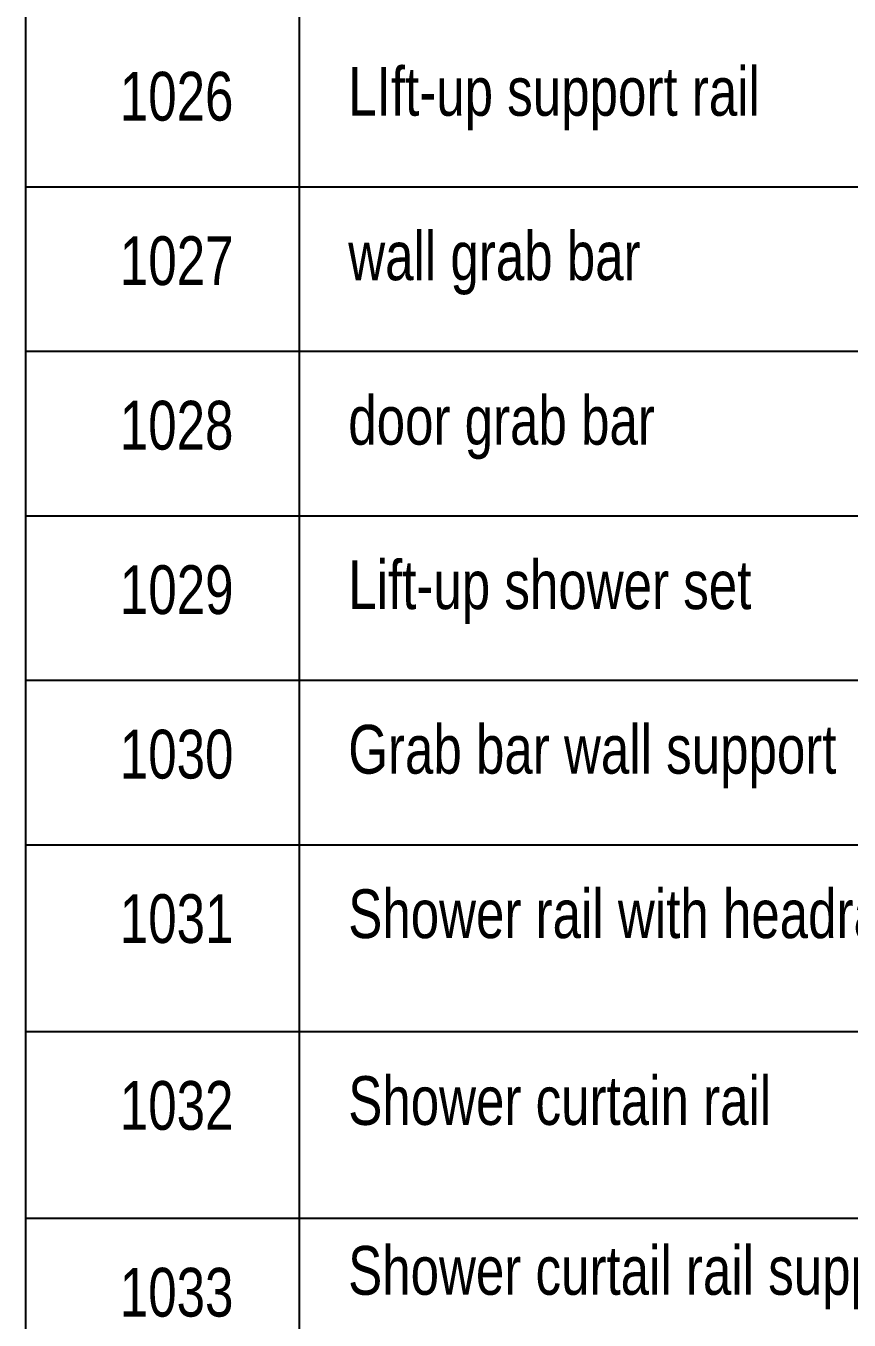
# Model space of a CAD drawing. Header units: inches. Extents: x 193287 to 241687, y 437648 to 550079.
# Drawn here: x 232823 to 233668, y 465410 to 466737 of the extents above; entities that cross this region are included whole.
import ezdxf

# ---------------------------------------------------------------- set-up
doc = ezdxf.new("R2010")
doc.units = ezdxf.units.IN
doc.header["$MEASUREMENT"] = 0
for name, color, linetype in [('CQ SPOT DETAIL DIMENSION', 9, 'Continuous'), ('CQ text label', 3, 'Continuous'), ('CQ-legend tex box', 3, 'Continuous')]:
    doc.layers.add(name, color=color, linetype=linetype)
doc.styles.add('DIM 50', font='romans.shx', dxfattribs={"width": 0.75, "height": 100})

# ---------------------------------------------------------------- blocks, each defined once
blk = doc.blocks.new('SMDS')
at = {"layer": 'CQ-legend tex box'}
for p, q in [((383496.2, 485021.9), (383496.2, 478623.5)), ((383215.9, 480375.8), (384528, 480375.8)), ((383215.9, 480207.1), (384528, 480207.1)), ((383215.9, 480038.4), (384528, 480038.4)), ((383215.9, 479869.7), (384528, 479869.7)), ((383215.9, 479701), (384528, 479701)), ((383215.9, 479509.4), (384528, 479509.4)), ((383215.9, 479317.8), (384528, 479317.8))]:
    blk.add_line(p, q, dxfattribs=at)
blk.add_lwpolyline([(383215.9, 485200), (384527.9, 485200), (384527.9, 478623.5), (383215.9, 478623.5)], close=True, dxfattribs=at)
at = {"layer": 'CQ text label', "ltscale": 1000, "char_height": 50, "width": 946.817, "attachment_point": 1, "style": 'DIM 50'}
for s, insert in [('{\\fArial|b0|i0|c0|p34;LIft-up support rail}', (383546.5, 480498.7)), ('{\\fArial|b0|i0|c0|p34;1026}', (383312.2, 480493.7)), ('{\\fArial|b0|i0|c0|p34;wall grab bar}', (383546.5, 480330)), ('{\\fArial|b0|i0|c0|p34;1027}', (383312.3, 480325)), ('{\\fArial|b0|i0|c0|p34;1028}', (383312.2, 480156.3)), ('{\\fArial|b0|i0|c0|p34;door grab bar}', (383546.5, 480161.3)), ('{\\fArial|b0|i0|c0|p34;1029}', (383312.3, 479987.6)), ('{\\fArial|b0|i0|c0|p34;Lift-up shower set}', (383546.5, 479992.6)), ('{\\fArial|b0|i0|c0|p34;Grab bar wall support}', (383546.5, 479823.9)), ('{\\fArial|b0|i0|c0|p34;1030}', (383312.2, 479818.9)), ('{\\fArial|b0|i0|c0|p34;Shower rail with headrail}', (383546.5, 479655.2)), ('{\\fArial|b0|i0|c0|p34;1031}', (383312.2, 479650.2)), ('{\\fArial|b0|i0|c0|p34;Shower curtain rail}', (383546.5, 479463.6)), ('{\\fArial|b0|i0|c0|p34;1032}', (383312.2, 479458.6)), ('{\\fArial|b0|i0|c0|p34;Shower curtail rail support}', (383546.4, 479289.4)), ('{\\fArial|b0|i0|c0|p34;1033}', (383312.2, 479267))]:
    blk.add_mtext(s, dxfattribs=dict(at, insert=insert))

msp = doc.modelspace()

# ---------------------------------------------------------------- block references
at = {"layer": 'CQ SPOT DETAIL DIMENSION'}
msp.add_blockref('SMDS', (-150392.368, -13803.482), dxfattribs=at)

doc.saveas('drawing.dxf')
